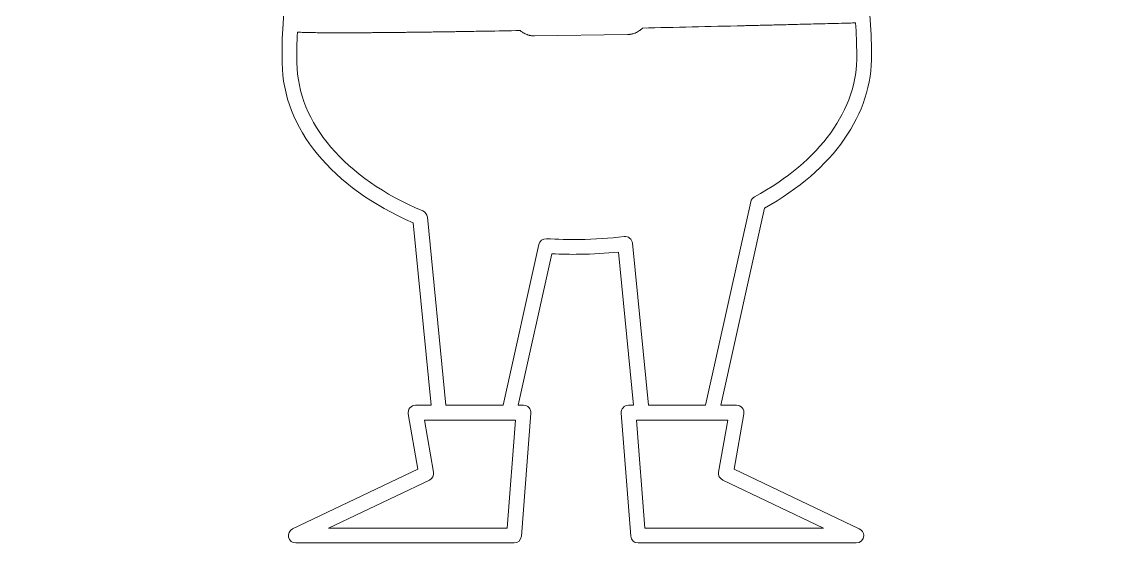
# Model space of a CAD drawing. Header units: inches. Extents: x 228 to 5960, y -2302 to -118.
# Drawn here: x 5217 to 5960, y -2253 to -1901 of the extents above; entities that cross this region are included whole.
import ezdxf

# ---------------------------------------------------------------- set-up
doc = ezdxf.new("R2010")
doc.units = ezdxf.units.IN
doc.header["$MEASUREMENT"] = 0
doc.layers.add('Layer 1', color=7, linetype='Continuous')

# ---------------------------------------------------------------- blocks, each defined once
blk = doc.blocks.new('block 53')
at = {"layer": 'Layer 1', "lineweight": 0}
for points, knots in [([(5952.41, -1582.17), (5947.06, -1569), (5931, -1568.3), (5917.52, -1568.13), (5921.41, -1562.67), (5924.31, -1554.63), (5917.64, -1545.31), (5915.78, -1542.7), (5912.71, -1541.26), (5908.99, -1541.26), (5899.9, -1541.26), (5887.6, -1549.49), (5879.45, -1557.64), (5870.16, -1566.93), (5863.18, -1577.72), (5859.45, -1588.42), (5855.92, -1588.36), (5852.3, -1589.25), (5849.15, -1591.08), (5844.6, -1593.69), (5841.24, -1597.96), (5839.93, -1602.78), (5839.05, -1606.05), (5839.14, -1609.39), (5840.17, -1612.44), (5819.2, -1623.37), (5774.55, -1643.7), (5732.34, -1643.7), (5731.96, -1643.7), (5731.57, -1643.69), (5731.19, -1643.68), (5743.21, -1607.65), (5748.42, -1569.67), (5747.08, -1527.97), (5756.87, -1523.62), (5763.41, -1513.09), (5763.41, -1500.99), (5763.41, -1488.8), (5756.64, -1478.26), (5747, -1473.96), (5748.41, -1470.18), (5748.41, -1466.29), (5748.41, -1464.5), (5748.41, -1459.6), (5750.17, -1455.14), (5751.87, -1450.83), (5754.57, -1444.01), (5757.62, -1436.27), (5751.43, -1428.85), (5750.5, -1427.73), (5749.48, -1426.63), (5748.4, -1425.55), (5748.13, -1372.53), (5734.57, -1336), (5706.95, -1313.94), (5684.64, -1296.12), (5653.27, -1287.82), (5608.24, -1287.82), (5584.48, -1287.82), (5507.06, -1299.51), (5467.86, -1337.16), (5436.42, -1367.37), (5425.87, -1403.59), (5418.16, -1430.04), (5415.67, -1438.6), (5413.49, -1446.07), (5410.99, -1452.23), (5396.32, -1456.61), (5385.93, -1470.34), (5385.93, -1485.87), (5385.93, -1505.2), (5401.67, -1520.92), (5421.01, -1520.92), (5432.17, -1520.92), (5442.11, -1515.69), (5448.54, -1507.56), (5450.88, -1518.77), (5459.04, -1527.52), (5469.27, -1529.61), (5470.44, -1568.67), (5474.22, -1606), (5480.54, -1640.71), (5469.83, -1644.63), (5457.75, -1646.62), (5444.55, -1646.62), (5402.34, -1646.62), (5357.68, -1626.3), (5336.72, -1615.37), (5339.3, -1607.64), (5335.71, -1598.56), (5327.77, -1593.99), (5324.72, -1592.23), (5321.28, -1591.3), (5317.83, -1591.3), (5317.7, -1591.3), (5317.57, -1591.32), (5317.44, -1591.32), (5313.71, -1580.62), (5306.73, -1569.85), (5297.46, -1560.59), (5289.31, -1552.43), (5277.01, -1544.19), (5267.91, -1544.19), (5264.2, -1544.19), (5261.13, -1545.62), (5259.27, -1548.23), (5252.6, -1557.56), (5255.5, -1565.6), (5259.39, -1571.06), (5245.89, -1571.22), (5229.85, -1571.93), (5224.5, -1585.11), (5216.55, -1604.71), (5229.99, -1623.81), (5260.47, -1636.2), (5268.34, -1639.4), (5276.17, -1641.02), (5283.75, -1641.02), (5285.3, -1641.02), (5286.83, -1640.95), (5288.34, -1640.81), (5290.03, -1644.14), (5292.72, -1647.01), (5296.15, -1648.97), (5299.22, -1650.73), (5302.66, -1651.67), (5306.08, -1651.67), (5307.64, -1651.67), (5309.16, -1651.47), (5310.62, -1651.1), (5326.64, -1674.85), (5366.55, -1722.36), (5434.53, -1732.87), (5421.26, -1763.28), (5410.44, -1796.74), (5403.12, -1830.07), (5403.12, -1830.07), (5403.12, -1830.07), (5403.12, -1830.07), (5397.69, -1854.79), (5394.24, -1879), (5392.88, -1902.04), (5392.88, -1902.04), (5392.88, -1902.04), (5392.88, -1902.04), (5392.34, -1911.15), (5392.14, -1920.1), (5392.27, -1928.63), (5392.92, -1972.56), (5425.93, -2012.72), (5480.75, -2036.51), (5480.75, -2036.51), (5492.92, -2159.74), (5492.92, -2159.74), (5492.92, -2159.74), (5482.4, -2159.74), (5482.4, -2159.74), (5480.93, -2159.74), (5479.53, -2160.39), (5478.58, -2161.52), (5477.63, -2162.65), (5477.22, -2164.14), (5477.48, -2165.6), (5477.48, -2165.6), (5484.01, -2202.82), (5484.01, -2202.82), (5484.01, -2202.82), (5399.33, -2243.22), (5399.33, -2243.22), (5397.22, -2244.23), (5396.09, -2246.56), (5396.61, -2248.84), (5397.12, -2251.12), (5399.15, -2252.74), (5401.48, -2252.74), (5401.48, -2252.74), (5548.94, -2252.74), (5548.94, -2252.74), (5551.55, -2252.74), (5553.73, -2250.73), (5553.93, -2248.12), (5553.93, -2248.12), (5560.41, -2165.12), (5560.41, -2165.12), (5560.52, -2163.74), (5560.04, -2162.36), (5559.1, -2161.34), (5558.15, -2160.32), (5556.82, -2159.74), (5555.42, -2159.74), (5555.42, -2159.74), (5551.85, -2159.74), (5551.85, -2159.74), (5551.85, -2159.74), (5574.58, -2057.44), (5574.58, -2057.44), (5580.84, -2057.73), (5587.12, -2057.84), (5593.4, -2057.73), (5602.14, -2057.6), (5610.88, -2057.09), (5619.46, -2056.22), (5619.46, -2056.22), (5629.68, -2159.74), (5629.68, -2159.74), (5629.68, -2159.74), (5626.26, -2159.74), (5626.26, -2159.74), (5624.87, -2159.74), (5623.54, -2160.32), (5622.59, -2161.34), (5621.65, -2162.36), (5621.17, -2163.74), (5621.28, -2165.12), (5621.28, -2165.12), (5627.76, -2248.12), (5627.76, -2248.12), (5627.96, -2250.73), (5630.13, -2252.74), (5632.74, -2252.74), (5632.74, -2252.74), (5780.19, -2252.74), (5780.19, -2252.74), (5780.2, -2252.73), (5780.21, -2252.73), (5780.21, -2252.74), (5782.98, -2252.74), (5785.21, -2250.5), (5785.21, -2247.74), (5785.21, -2245.63), (5783.92, -2243.83), (5782.08, -2243.09), (5782.08, -2243.09), (5697.67, -2202.82), (5697.67, -2202.82), (5697.67, -2202.82), (5704.21, -2165.6), (5704.21, -2165.6), (5704.46, -2164.15), (5704.06, -2162.65), (5703.11, -2161.52), (5702.16, -2160.39), (5700.76, -2159.74), (5699.28, -2159.74), (5699.28, -2159.74), (5688.61, -2159.74), (5688.61, -2159.74), (5688.61, -2159.74), (5718.19, -2026.58), (5718.19, -2026.58), (5764.82, -2000.7), (5791.16, -1962.92), (5790.55, -1922.66), (5790.42, -1913.96), (5790, -1904.97), (5789.3, -1895.95), (5789.3, -1895.95), (5789.3, -1895.95), (5789.3, -1895.95), (5787.45, -1872.22), (5783.64, -1847.88), (5777.99, -1823.59), (5777.94, -1823.3), (5777.88, -1823.01), (5777.79, -1822.74), (5770.09, -1789.95), (5759.4, -1758.56), (5745.97, -1729.34), (5811.84, -1717.73), (5850.63, -1671.38), (5866.29, -1648.17), (5867.75, -1648.54), (5869.27, -1648.74), (5870.82, -1648.74), (5874.26, -1648.74), (5877.7, -1647.8), (5880.76, -1646.03), (5884.19, -1644.07), (5886.88, -1641.2), (5888.58, -1637.86), (5890.09, -1638), (5891.62, -1638.07), (5893.17, -1638.07), (5900.74, -1638.07), (5908.56, -1636.45), (5916.44, -1633.26), (5946.92, -1620.88), (5960.37, -1601.78), (5952.41, -1582.17)], [0, 0, 0, 0, 1, 1, 1, 2, 2, 2, 3, 3, 3, 4, 4, 4, 5, 5, 5, 6, 6, 6, 7, 7, 7, 8, 8, 8, 9, 9, 9, 10, 10, 10, 11, 11, 11, 12, 12, 12, 13, 13, 13, 14, 14, 14, 15, 15, 15, 16, 16, 16, 17, 17, 17, 18, 18, 18, 19, 19, 19, 20, 20, 20, 21, 21, 21, 22, 22, 22, 23, 23, 23, 24, 24, 24, 25, 25, 25, 26, 26, 26, 27, 27, 27, 28, 28, 28, 29, 29, 29, 30, 30, 30, 31, 31, 31, 32, 32, 32, 33, 33, 33, 34, 34, 34, 35, 35, 35, 36, 36, 36, 37, 37, 37, 38, 38, 38, 39, 39, 39, 40, 40, 40, 41, 41, 41, 42, 42, 42, 43, 43, 43, 44, 44, 44, 45, 45, 45, 46, 46, 46, 47, 47, 47, 48, 48, 48, 49, 49, 49, 50, 50, 50, 51, 51, 51, 52, 52, 52, 53, 53, 53, 54, 54, 54, 55, 55, 55, 56, 56, 56, 57, 57, 57, 58, 58, 58, 59, 59, 59, 60, 60, 60, 61, 61, 61, 62, 62, 62, 63, 63, 63, 64, 64, 64, 65, 65, 65, 66, 66, 66, 67, 67, 67, 68, 68, 68, 69, 69, 69, 70, 70, 70, 71, 71, 71, 72, 72, 72, 73, 73, 73, 74, 74, 74, 75, 75, 75, 76, 76, 76, 77, 77, 77, 78, 78, 78, 79, 79, 79, 80, 80, 80, 81, 81, 81, 82, 82, 82, 83, 83, 83, 84, 84, 84, 85, 85, 85, 86, 86, 86, 87, 87, 87, 88, 88, 88, 89, 89, 89, 90, 90, 90, 91, 91, 91, 92, 92, 92, 93, 93, 93, 94, 94, 94, 95, 95, 95, 96, 96, 96, 96]), ([(5711.43, -2018.89), (5710.15, -2019.58), (5709.24, -2020.79), (5708.92, -2022.2), (5708.92, -2022.2), (5678.36, -2159.74), (5678.36, -2159.74), (5678.36, -2159.74), (5639.73, -2159.74), (5639.73, -2159.74), (5639.73, -2159.74), (5628.91, -2050.2), (5628.91, -2050.2), (5628.78, -2048.87), (5628.11, -2047.64), (5627.07, -2046.8), (5626.02, -2045.96), (5624.68, -2045.57), (5623.34, -2045.73), (5613.5, -2046.91), (5603.38, -2047.58), (5593.25, -2047.74), (5585.78, -2047.85), (5578.3, -2047.68), (5570.92, -2047.22), (5568.46, -2047.06), (5566.27, -2048.73), (5565.73, -2051.13), (5565.73, -2051.13), (5541.6, -2159.74), (5541.6, -2159.74), (5541.6, -2159.74), (5502.97, -2159.74), (5502.97, -2159.74), (5502.97, -2159.74), (5490.41, -2032.58), (5490.41, -2032.58), (5490.23, -2030.75), (5489.06, -2029.17), (5487.37, -2028.46), (5434.68, -2006.41), (5402.87, -1969.04), (5402.26, -1928.48), (5402.16, -1921.78), (5402.27, -1914.82), (5402.6, -1907.71), (5402.7, -1907.71), (5402.82, -1907.72), (5402.92, -1907.72), (5403.09, -1907.73), (5403.27, -1907.74), (5403.44, -1907.74), (5403.82, -1907.76), (5404.21, -1907.78), (5404.61, -1907.79), (5404.73, -1907.8), (5404.85, -1907.8), (5404.97, -1907.81), (5405.49, -1907.82), (5406.04, -1907.84), (5406.6, -1907.86), (5406.77, -1907.86), (5406.95, -1907.87), (5407.13, -1907.87), (5407.58, -1907.89), (5408.04, -1907.9), (5408.52, -1907.91), (5408.69, -1907.92), (5408.87, -1907.92), (5409.05, -1907.92), (5409.68, -1907.94), (5410.34, -1907.95), (5411.02, -1907.97), (5411.15, -1907.97), (5411.3, -1907.97), (5411.44, -1907.98), (5412.01, -1907.99), (5412.6, -1908), (5413.21, -1908.01), (5413.42, -1908.01), (5413.64, -1908.01), (5413.86, -1908.02), (5414.54, -1908.03), (5415.25, -1908.04), (5415.97, -1908.05), (5416.05, -1908.05), (5416.12, -1908.05), (5416.2, -1908.05), (5417, -1908.06), (5417.83, -1908.07), (5418.68, -1908.07), (5418.91, -1908.08), (5419.15, -1908.08), (5419.38, -1908.08), (5420.06, -1908.09), (5420.74, -1908.09), (5421.45, -1908.1), (5421.68, -1908.1), (5421.91, -1908.1), (5422.15, -1908.1), (5423.05, -1908.11), (5423.98, -1908.11), (5424.93, -1908.12), (5425.12, -1908.12), (5425.32, -1908.12), (5425.52, -1908.12), (5426.31, -1908.12), (5427.12, -1908.12), (5427.94, -1908.12), (5428.23, -1908.12), (5428.52, -1908.13), (5428.82, -1908.13), (5429.84, -1908.13), (5430.88, -1908.13), (5431.95, -1908.13), (5433.18, -1908.13), (5434.45, -1908.13), (5435.75, -1908.13), (5436.19, -1908.12), (5436.64, -1908.12), (5437.09, -1908.12), (5437.25, -1908.12), (5437.42, -1908.12), (5437.58, -1908.12), (5438.3, -1908.12), (5439.02, -1908.12), (5439.76, -1908.12), (5440.06, -1908.11), (5440.37, -1908.11), (5440.68, -1908.11), (5441.3, -1908.11), (5441.93, -1908.11), (5442.56, -1908.1), (5442.79, -1908.1), (5443.02, -1908.1), (5443.25, -1908.1), (5443.97, -1908.1), (5444.69, -1908.09), (5445.43, -1908.09), (5445.7, -1908.09), (5445.98, -1908.09), (5446.25, -1908.09), (5446.95, -1908.08), (5447.65, -1908.08), (5448.36, -1908.07), (5448.68, -1908.07), (5449.01, -1908.07), (5449.34, -1908.07), (5450.03, -1908.06), (5450.72, -1908.06), (5451.43, -1908.05), (5451.75, -1908.05), (5452.07, -1908.05), (5452.39, -1908.05), (5453.08, -1908.04), (5453.77, -1908.04), (5454.48, -1908.03), (5455.01, -1908.03), (5455.56, -1908.02), (5456.11, -1908.02), (5456.62, -1908.01), (5457.13, -1908.01), (5457.66, -1908.01), (5458.3, -1908), (5458.95, -1907.99), (5459.6, -1907.99), (5460.03, -1907.99), (5460.46, -1907.98), (5460.9, -1907.98), (5461.56, -1907.97), (5462.24, -1907.97), (5462.91, -1907.96), (5463.37, -1907.95), (5463.82, -1907.95), (5464.29, -1907.95), (5464.86, -1907.94), (5465.44, -1907.93), (5466.02, -1907.93), (5466.62, -1907.92), (5467.22, -1907.92), (5467.84, -1907.91), (5468.32, -1907.9), (5468.8, -1907.9), (5469.29, -1907.89), (5469.97, -1907.89), (5470.65, -1907.88), (5471.35, -1907.87), (5471.85, -1907.87), (5472.37, -1907.86), (5472.88, -1907.86), (5473.59, -1907.85), (5474.29, -1907.84), (5475.01, -1907.83), (5475.49, -1907.83), (5475.98, -1907.82), (5476.46, -1907.81), (5477.21, -1907.81), (5477.96, -1907.8), (5478.72, -1907.79), (5479.24, -1907.78), (5479.77, -1907.77), (5480.3, -1907.77), (5481.02, -1907.76), (5481.74, -1907.75), (5482.48, -1907.74), (5483.01, -1907.73), (5483.55, -1907.73), (5484.09, -1907.72), (5484.86, -1907.71), (5485.63, -1907.7), (5486.41, -1907.69), (5486.95, -1907.68), (5487.5, -1907.68), (5488.05, -1907.67), (5488.78, -1907.66), (5489.51, -1907.65), (5490.25, -1907.64), (5490.88, -1907.63), (5491.51, -1907.62), (5492.14, -1907.61), (5492.9, -1907.6), (5493.66, -1907.59), (5494.43, -1907.58), (5494.88, -1907.57), (5495.33, -1907.57), (5495.79, -1907.56), (5496.74, -1907.55), (5497.7, -1907.53), (5498.66, -1907.52), (5499.07, -1907.51), (5499.48, -1907.51), (5499.88, -1907.5), (5500.84, -1907.49), (5501.8, -1907.47), (5502.77, -1907.46), (5503.25, -1907.45), (5503.75, -1907.44), (5504.24, -1907.44), (5505.24, -1907.42), (5506.25, -1907.41), (5507.27, -1907.39), (5507.56, -1907.39), (5507.85, -1907.38), (5508.14, -1907.38), (5509.28, -1907.36), (5510.43, -1907.34), (5511.58, -1907.32), (5511.97, -1907.32), (5512.36, -1907.31), (5512.75, -1907.31), (5513.89, -1907.29), (5515.05, -1907.27), (5516.21, -1907.25), (5516.41, -1907.25), (5516.6, -1907.24), (5516.8, -1907.24), (5521.19, -1907.17), (5525.69, -1907.09), (5530.31, -1907.01), (5530.38, -1907.01), (5530.46, -1907.01), (5530.53, -1907.01), (5537.78, -1906.89), (5545.31, -1906.75), (5553.12, -1906.61), (5553.23, -1906.7), (5553.34, -1906.78), (5553.45, -1906.86), (5553.58, -1906.97), (5553.71, -1907.08), (5553.85, -1907.19), (5554.13, -1907.41), (5554.43, -1907.61), (5554.72, -1907.81), (5554.85, -1907.89), (5554.97, -1907.98), (5555.1, -1908.06), (5555.53, -1908.32), (5555.96, -1908.57), (5556.41, -1908.79), (5556.42, -1908.79), (5556.42, -1908.79), (5556.43, -1908.79), (5556.87, -1909.01), (5557.33, -1909.19), (5557.8, -1909.36), (5557.94, -1909.42), (5558.09, -1909.46), (5558.24, -1909.51), (5558.57, -1909.62), (5558.91, -1909.72), (5559.25, -1909.8), (5559.42, -1909.84), (5559.59, -1909.88), (5559.77, -1909.92), (5560.11, -1909.99), (5560.46, -1910.05), (5560.81, -1910.1), (5560.97, -1910.12), (5561.12, -1910.14), (5561.28, -1910.16), (5561.79, -1910.21), (5562.3, -1910.25), (5562.82, -1910.25), (5562.82, -1910.25), (5625.57, -1909.31), (5625.57, -1909.31), (5625.57, -1909.31), (5625.57, -1909.31), (5625.57, -1909.31), (5626.12, -1909.3), (5626.67, -1909.25), (5627.22, -1909.18), (5627.39, -1909.16), (5627.56, -1909.13), (5627.73, -1909.1), (5628.1, -1909.04), (5628.48, -1908.96), (5628.85, -1908.87), (5629.03, -1908.83), (5629.22, -1908.78), (5629.4, -1908.72), (5629.76, -1908.62), (5630.11, -1908.5), (5630.46, -1908.37), (5630.63, -1908.31), (5630.79, -1908.25), (5630.96, -1908.19), (5631.41, -1908), (5631.85, -1907.79), (5632.27, -1907.56), (5632.32, -1907.54), (5632.37, -1907.52), (5632.42, -1907.49), (5632.89, -1907.23), (5633.34, -1906.95), (5633.78, -1906.64), (5633.92, -1906.54), (5634.05, -1906.43), (5634.19, -1906.33), (5634.49, -1906.1), (5634.78, -1905.87), (5635.06, -1905.62), (5635.21, -1905.49), (5635.35, -1905.36), (5635.49, -1905.23), (5635.6, -1905.12), (5635.72, -1905.02), (5635.83, -1904.91), (5657.51, -1904.44), (5680.57, -1903.9), (5704.06, -1903.34), (5705, -1903.32), (5705.94, -1903.3), (5706.89, -1903.27), (5708.54, -1903.23), (5710.2, -1903.19), (5711.85, -1903.15), (5713.37, -1903.12), (5714.89, -1903.08), (5716.41, -1903.04), (5717.95, -1903), (5719.5, -1902.97), (5721.04, -1902.93), (5722.59, -1902.89), (5724.15, -1902.85), (5725.71, -1902.82), (5727.2, -1902.78), (5728.69, -1902.74), (5730.18, -1902.71), (5731.96, -1902.66), (5733.74, -1902.62), (5735.52, -1902.57), (5736.62, -1902.55), (5737.71, -1902.52), (5738.81, -1902.49), (5740.99, -1902.44), (5743.16, -1902.38), (5745.34, -1902.33), (5746.13, -1902.31), (5746.93, -1902.29), (5747.73, -1902.27), (5750.11, -1902.21), (5752.49, -1902.15), (5754.87, -1902.09), (5755.65, -1902.07), (5756.42, -1902.05), (5757.2, -1902.03), (5759.72, -1901.97), (5762.23, -1901.9), (5764.75, -1901.84), (5765.24, -1901.83), (5765.73, -1901.81), (5766.22, -1901.8), (5768.94, -1901.73), (5771.66, -1901.66), (5774.36, -1901.59), (5774.75, -1901.58), (5775.13, -1901.57), (5775.51, -1901.56), (5776.9, -1901.53), (5778.29, -1901.49), (5779.67, -1901.46), (5780.15, -1908.67), (5780.45, -1915.84), (5780.56, -1922.81), (5781.12, -1959.8), (5755.92, -1994.82), (5711.43, -2018.89)], [0, 0, 0, 0, 1, 1, 1, 2, 2, 2, 3, 3, 3, 4, 4, 4, 5, 5, 5, 6, 6, 6, 7, 7, 7, 8, 8, 8, 9, 9, 9, 10, 10, 10, 11, 11, 11, 12, 12, 12, 13, 13, 13, 14, 14, 14, 15, 15, 15, 16, 16, 16, 17, 17, 17, 18, 18, 18, 19, 19, 19, 20, 20, 20, 21, 21, 21, 22, 22, 22, 23, 23, 23, 24, 24, 24, 25, 25, 25, 26, 26, 26, 27, 27, 27, 28, 28, 28, 29, 29, 29, 30, 30, 30, 31, 31, 31, 32, 32, 32, 33, 33, 33, 34, 34, 34, 35, 35, 35, 36, 36, 36, 37, 37, 37, 38, 38, 38, 39, 39, 39, 40, 40, 40, 41, 41, 41, 42, 42, 42, 43, 43, 43, 44, 44, 44, 45, 45, 45, 46, 46, 46, 47, 47, 47, 48, 48, 48, 49, 49, 49, 50, 50, 50, 51, 51, 51, 52, 52, 52, 53, 53, 53, 54, 54, 54, 55, 55, 55, 56, 56, 56, 57, 57, 57, 58, 58, 58, 59, 59, 59, 60, 60, 60, 61, 61, 61, 62, 62, 62, 63, 63, 63, 64, 64, 64, 65, 65, 65, 66, 66, 66, 67, 67, 67, 68, 68, 68, 69, 69, 69, 70, 70, 70, 71, 71, 71, 72, 72, 72, 73, 73, 73, 74, 74, 74, 75, 75, 75, 76, 76, 76, 77, 77, 77, 78, 78, 78, 79, 79, 79, 80, 80, 80, 81, 81, 81, 82, 82, 82, 83, 83, 83, 84, 84, 84, 85, 85, 85, 86, 86, 86, 87, 87, 87, 88, 88, 88, 89, 89, 89, 90, 90, 90, 91, 91, 91, 92, 92, 92, 93, 93, 93, 94, 94, 94, 95, 95, 95, 96, 96, 96, 97, 97, 97, 98, 98, 98, 99, 99, 99, 100, 100, 100, 101, 101, 101, 102, 102, 102, 103, 103, 103, 104, 104, 104, 105, 105, 105, 106, 106, 106, 107, 107, 107, 108, 108, 108, 109, 109, 109, 110, 110, 110, 111, 111, 111, 112, 112, 112, 113, 113, 113, 114, 114, 114, 115, 115, 115, 116, 116, 116, 117, 117, 117, 118, 118, 118, 119, 119, 119, 120, 120, 120, 121, 121, 121, 122, 122, 122, 123, 123, 123, 124, 124, 124, 125, 125, 125, 126, 126, 126, 127, 127, 127, 128, 128, 128, 129, 129, 129, 130, 130, 130, 131, 131, 131, 132, 132, 132, 133, 133, 133, 134, 134, 134, 135, 135, 135, 136, 136, 136, 136]), ([(5544.32, -2242.74), (5544.32, -2242.74), (5423.57, -2242.74), (5423.57, -2242.74), (5423.57, -2242.74), (5491.75, -2210.21), (5491.75, -2210.21), (5493.77, -2209.24), (5494.91, -2207.04), (5494.52, -2204.83), (5494.52, -2204.83), (5488.36, -2169.74), (5488.36, -2169.74), (5488.36, -2169.74), (5498.43, -2169.74), (5498.43, -2169.74), (5498.43, -2169.74), (5545.61, -2169.74), (5545.61, -2169.74), (5545.61, -2169.74), (5550.02, -2169.74), (5550.02, -2169.74), (5550.02, -2169.74), (5544.32, -2242.74), (5544.32, -2242.74)], [0, 0, 0, 0, 1, 1, 1, 2, 2, 2, 3, 3, 3, 4, 4, 4, 5, 5, 5, 6, 6, 6, 7, 7, 7, 8, 8, 8, 8]), ([(5689.93, -2210.21), (5689.93, -2210.21), (5758.1, -2242.74), (5758.1, -2242.74), (5758.1, -2242.74), (5637.37, -2242.74), (5637.37, -2242.74), (5637.37, -2242.74), (5631.67, -2169.74), (5631.67, -2169.74), (5631.67, -2169.74), (5635.19, -2169.74), (5635.19, -2169.74), (5635.19, -2169.74), (5682.37, -2169.74), (5682.37, -2169.74), (5682.37, -2169.74), (5693.33, -2169.74), (5693.33, -2169.74), (5693.33, -2169.74), (5687.16, -2204.83), (5687.16, -2204.83), (5686.77, -2207.04), (5687.9, -2209.24), (5689.93, -2210.21)], [0, 0, 0, 0, 1, 1, 1, 2, 2, 2, 3, 3, 3, 4, 4, 4, 5, 5, 5, 6, 6, 6, 7, 7, 7, 8, 8, 8, 8])]:
    blk.add_open_spline(points, degree=3, knots=knots, dxfattribs=at)

msp = doc.modelspace()

# ---------------------------------------------------------------- block references
at = {"layer": 'Layer 1'}
msp.add_blockref('block 53', (0, 0), dxfattribs=at)

doc.saveas('drawing.dxf')
